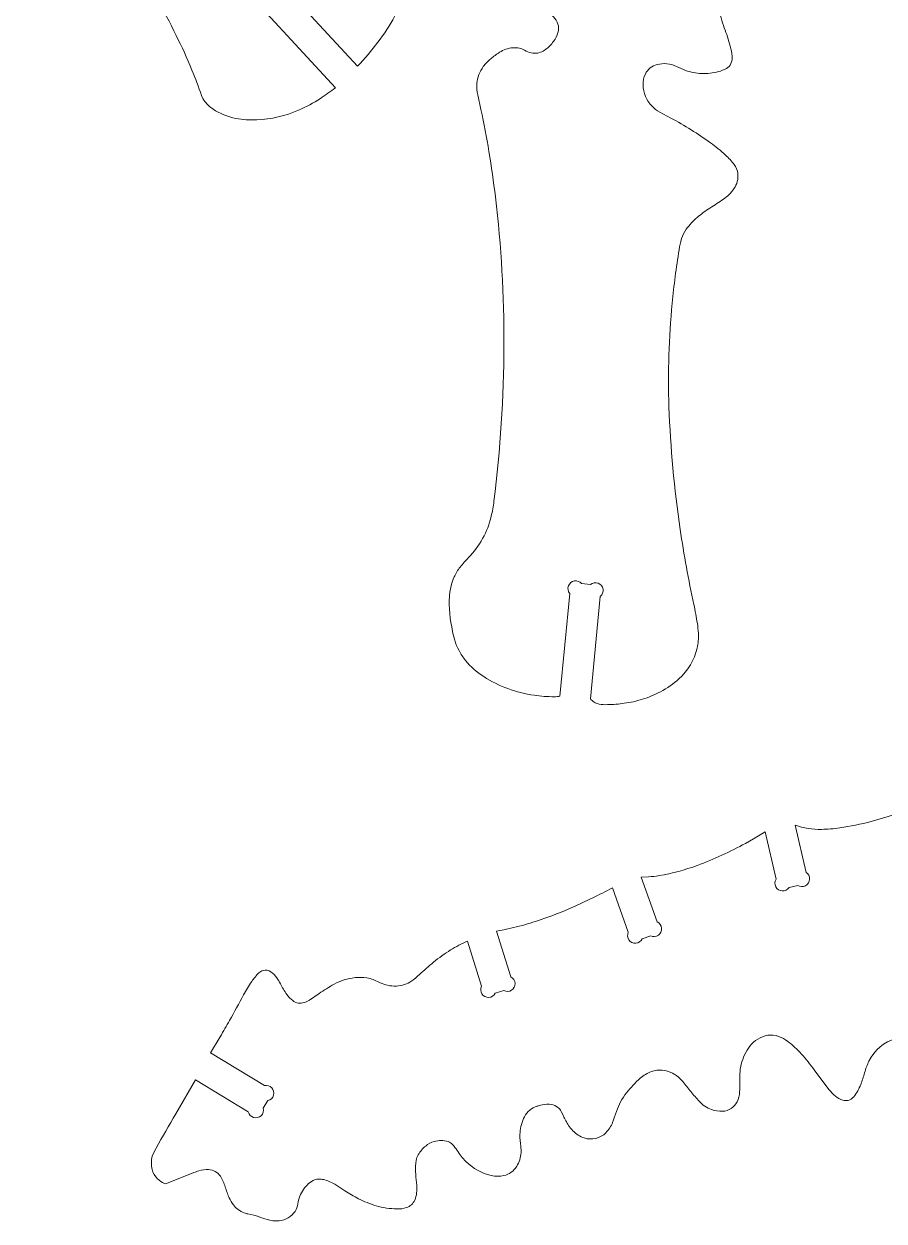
# Model space of a CAD drawing. Header units: centimetres. Extents: x -10.7 to 10.9, y -7.9 to 10.7.
# Drawn here: x -9.981 to -6.744, y -3.84 to 0.665 of the extents above; entities that cross this region are included whole.
import ezdxf

# ---------------------------------------------------------------- set-up
doc = ezdxf.new("R2010")
doc.units = ezdxf.units.CM
doc.header["$MEASUREMENT"] = 0
doc.layers.add('Capa 1', color=7, linetype='Continuous')

msp = doc.modelspace()

# ---------------------------------------------------------------- linework, layer by layer
at = {"layer": 'Capa 1', "color": 250, "lineweight": 18}
for points, knots in [([(-9.14827, 1.4339), (-9.12858, 1.41579), (-9.1093, 1.39726), (-9.09044, 1.37829), (-9.09044, 1.37829), (-9.07466, 1.36241), (-9.05924, 1.34616), (-9.0442, 1.32957), (-9.0442, 1.32957), (-9.01628, 1.29873), (-8.98696, 1.26918), (-8.95632, 1.24102), (-8.95632, 1.24102), (-8.93339, 1.21995), (-8.90972, 1.19965), (-8.88537, 1.18021), (-8.88537, 1.18021), (-8.86673, 1.16532), (-8.84743, 1.15127), (-8.82751, 1.13813), (-8.82751, 1.13813), (-8.82112, 1.1339), (-8.81455, 1.12994), (-8.80784, 1.12623), (-8.80784, 1.12623), (-8.80149, 1.12273), (-8.79484, 1.11981), (-8.78795, 1.11751), (-8.78795, 1.11751), (-8.77585, 1.11349), (-8.76364, 1.10982), (-8.75131, 1.10656), (-8.75131, 1.10656), (-8.72839, 1.10047), (-8.70611, 1.09222), (-8.68475, 1.0819), (-8.68475, 1.0819), (-8.66566, 1.07269), (-8.64759, 1.06149), (-8.63086, 1.0485), (-8.63086, 1.0485), (-8.6116, 1.03355), (-8.5952, 1.01524), (-8.58243, 0.99448), (-8.58243, 0.99448), (-8.57263, 0.97854), (-8.56448, 0.96166), (-8.55813, 0.94407), (-8.55813, 0.94407), (-8.54936, 0.91982), (-8.54391, 0.89451), (-8.54192, 0.86879), (-8.54192, 0.86879), (-8.53993, 0.84305), (-8.54213, 0.81713), (-8.54847, 0.79209), (-8.54847, 0.79209), (-8.55715, 0.75785), (-8.56984, 0.72473), (-8.58629, 0.69346), (-8.58629, 0.69346), (-8.60417, 0.65946), (-8.62506, 0.62712), (-8.64867, 0.59682), (-8.64867, 0.59682), (-8.6731, 0.56548), (-8.69879, 0.53514), (-8.72565, 0.50587)], [0, 0, 0, 0, 0.0555556, 0.0555556, 0.0555556, 0.0555556, 0.1111111, 0.1111111, 0.1111111, 0.1111111, 0.1666667, 0.1666667, 0.1666667, 0.1666667, 0.2222222, 0.2222222, 0.2222222, 0.2222222, 0.2777778, 0.2777778, 0.2777778, 0.2777778, 0.3333333, 0.3333333, 0.3333333, 0.3333333, 0.3888889, 0.3888889, 0.3888889, 0.3888889, 0.4444444, 0.4444444, 0.4444444, 0.4444444, 0.5, 0.5, 0.5, 0.5, 0.5555556, 0.5555556, 0.5555556, 0.5555556, 0.6111111, 0.6111111, 0.6111111, 0.6111111, 0.6666667, 0.6666667, 0.6666667, 0.6666667, 0.7222222, 0.7222222, 0.7222222, 0.7222222, 0.7777778, 0.7777778, 0.7777778, 0.7777778, 0.8333333, 0.8333333, 0.8333333, 0.8333333, 0.8888889, 0.8888889, 0.8888889, 0.8888889, 1, 1, 1, 1]), ([(-8.80877, 0.42513), (-8.82732, 0.41136), (-8.84622, 0.39802), (-8.86541, 0.38514), (-8.86541, 0.38514), (-8.89135, 0.36776), (-8.91881, 0.35276), (-8.94747, 0.34034), (-8.94747, 0.34034), (-8.99718, 0.31882), (-9.05041, 0.30652), (-9.10452, 0.30405), (-9.10452, 0.30405), (-9.13102, 0.30285), (-9.15758, 0.30472), (-9.18365, 0.30964), (-9.18365, 0.30964), (-9.21443, 0.31543), (-9.24371, 0.3275), (-9.26964, 0.34509), (-9.26964, 0.34509), (-9.28133, 0.35301), (-9.29177, 0.36265), (-9.30058, 0.37371), (-9.30058, 0.37371), (-9.30592, 0.38042), (-9.31009, 0.38802), (-9.31287, 0.39614), (-9.31287, 0.39614), (-9.32392, 0.42836), (-9.33597, 0.46023), (-9.34899, 0.49169), (-9.34899, 0.49169), (-9.36722, 0.53568), (-9.3869, 0.57906), (-9.408, 0.62173), (-9.408, 0.62173), (-9.43171, 0.66968), (-9.45685, 0.7169), (-9.48336, 0.76335), (-9.48336, 0.76335), (-9.51124, 0.81222), (-9.54246, 0.85911), (-9.57681, 0.9037), (-9.57681, 0.9037), (-9.60409, 0.9391), (-9.63189, 0.97412), (-9.66021, 1.0087), (-9.66021, 1.0087), (-9.7188, 1.08025), (-9.77801, 1.15129), (-9.83783, 1.22181), (-9.83783, 1.22181), (-9.88504, 1.27746), (-9.93286, 1.3326), (-9.98126, 1.38721)], [0, 0, 0, 0, 0.0666667, 0.0666667, 0.0666667, 0.0666667, 0.1333333, 0.1333333, 0.1333333, 0.1333333, 0.2, 0.2, 0.2, 0.2, 0.2666667, 0.2666667, 0.2666667, 0.2666667, 0.3333333, 0.3333333, 0.3333333, 0.3333333, 0.4, 0.4, 0.4, 0.4, 0.4666667, 0.4666667, 0.4666667, 0.4666667, 0.5333333, 0.5333333, 0.5333333, 0.5333333, 0.6, 0.6, 0.6, 0.6, 0.6666667, 0.6666667, 0.6666667, 0.6666667, 0.7333333, 0.7333333, 0.7333333, 0.7333333, 0.8, 0.8, 0.8, 0.8, 0.8666667, 0.8666667, 0.8666667, 0.8666667, 1, 1, 1, 1]), ([(-7.3812, 1.26561), (-7.36256, 1.24963), (-7.34642, 1.23094), (-7.3333, 1.21019), (-7.3333, 1.21019), (-7.31821, 1.18634), (-7.30629, 1.16064), (-7.29782, 1.13373), (-7.29782, 1.13373), (-7.29291, 1.11815), (-7.29055, 1.10185), (-7.29084, 1.08551), (-7.29084, 1.08551), (-7.2911, 1.06925), (-7.29084, 1.053), (-7.29001, 1.03677), (-7.29001, 1.03677), (-7.28948, 1.02643), (-7.28807, 1.01615), (-7.28577, 1.00605), (-7.28577, 1.00605), (-7.28191, 0.98905), (-7.27475, 0.97299), (-7.26467, 0.95877), (-7.26467, 0.95877), (-7.25983, 0.95196), (-7.25445, 0.94555), (-7.24853, 0.93964), (-7.24853, 0.93964), (-7.23746, 0.92853), (-7.22903, 0.91508), (-7.22385, 0.90027), (-7.22385, 0.90027), (-7.2203, 0.89012), (-7.21845, 0.87947), (-7.21834, 0.86871), (-7.21834, 0.86871), (-7.21816, 0.85002), (-7.22464, 0.83186), (-7.23663, 0.81749), (-7.23663, 0.81749), (-7.2409, 0.8124), (-7.24552, 0.80762), (-7.2505, 0.80321), (-7.2505, 0.80321), (-7.26261, 0.79246), (-7.27525, 0.78232), (-7.28833, 0.77279), (-7.28833, 0.77279), (-7.29769, 0.76598), (-7.30734, 0.75961), (-7.31724, 0.75366), (-7.31724, 0.75366), (-7.32841, 0.74697), (-7.33983, 0.74072), (-7.35147, 0.73493), (-7.35147, 0.73493), (-7.35793, 0.73172), (-7.36197, 0.72507), (-7.36181, 0.71784), (-7.36181, 0.71784), (-7.36161, 0.70772), (-7.36015, 0.69768), (-7.35746, 0.68792), (-7.35746, 0.68792), (-7.35399, 0.6753), (-7.34993, 0.66286), (-7.34527, 0.65064), (-7.34527, 0.65064), (-7.33661, 0.62795), (-7.32912, 0.60483), (-7.32283, 0.58137), (-7.32283, 0.58137), (-7.31954, 0.56912), (-7.31721, 0.55665), (-7.31583, 0.54405), (-7.31583, 0.54405), (-7.31479, 0.53444), (-7.3163, 0.52472), (-7.3202, 0.51588), (-7.3202, 0.51588), (-7.32373, 0.50792), (-7.32984, 0.50139), (-7.33754, 0.49734), (-7.33754, 0.49734), (-7.34699, 0.49238), (-7.35696, 0.48847), (-7.36728, 0.48565), (-7.36728, 0.48565), (-7.38812, 0.47996), (-7.40974, 0.4775), (-7.43133, 0.47838), (-7.43133, 0.47838), (-7.45164, 0.47918), (-7.47168, 0.4833), (-7.49066, 0.49057), (-7.49066, 0.49057), (-7.50238, 0.49507), (-7.51389, 0.50004), (-7.5252, 0.50547), (-7.5252, 0.50547), (-7.53659, 0.51094), (-7.54889, 0.51431), (-7.56148, 0.5154), (-7.56148, 0.5154), (-7.57376, 0.51644), (-7.5861, 0.51546), (-7.59805, 0.51245), (-7.59805, 0.51245), (-7.61731, 0.5076), (-7.6335, 0.49458), (-7.64234, 0.47677), (-7.64234, 0.47677), (-7.64863, 0.46413), (-7.65164, 0.45013), (-7.65111, 0.43602), (-7.65111, 0.43602), (-7.64997, 0.40589), (-7.63799, 0.37722), (-7.61735, 0.35525), (-7.61735, 0.35525), (-7.60898, 0.34636), (-7.5992, 0.33895), (-7.58835, 0.33336)], [0, 0, 0, 0, 0.03125, 0.03125, 0.03125, 0.03125, 0.0625, 0.0625, 0.0625, 0.0625, 0.09375, 0.09375, 0.09375, 0.09375, 0.125, 0.125, 0.125, 0.125, 0.15625, 0.15625, 0.15625, 0.15625, 0.1875, 0.1875, 0.1875, 0.1875, 0.21875, 0.21875, 0.21875, 0.21875, 0.25, 0.25, 0.25, 0.25, 0.28125, 0.28125, 0.28125, 0.28125, 0.3125, 0.3125, 0.3125, 0.3125, 0.34375, 0.34375, 0.34375, 0.34375, 0.375, 0.375, 0.375, 0.375, 0.40625, 0.40625, 0.40625, 0.40625, 0.4375, 0.4375, 0.4375, 0.4375, 0.46875, 0.46875, 0.46875, 0.46875, 0.5, 0.5, 0.5, 0.5, 0.53125, 0.53125, 0.53125, 0.53125, 0.5625, 0.5625, 0.5625, 0.5625, 0.59375, 0.59375, 0.59375, 0.59375, 0.625, 0.625, 0.625, 0.625, 0.65625, 0.65625, 0.65625, 0.65625, 0.6875, 0.6875, 0.6875, 0.6875, 0.71875, 0.71875, 0.71875, 0.71875, 0.75, 0.75, 0.75, 0.75, 0.78125, 0.78125, 0.78125, 0.78125, 0.8125, 0.8125, 0.8125, 0.8125, 0.84375, 0.84375, 0.84375, 0.84375, 0.875, 0.875, 0.875, 0.875, 0.90625, 0.90625, 0.90625, 0.90625, 0.9375, 0.9375, 0.9375, 0.9375, 1, 1, 1, 1]), ([(-8.27347, 0.39832), (-8.27673, 0.41223), (-8.27772, 0.42657), (-8.27644, 0.4408), (-8.27644, 0.4408), (-8.27438, 0.46386), (-8.26599, 0.48589), (-8.25226, 0.50452), (-8.25226, 0.50452), (-8.24416, 0.51548), (-8.23477, 0.52544), (-8.22426, 0.53415), (-8.22426, 0.53415), (-8.21372, 0.5429), (-8.20265, 0.55103), (-8.19116, 0.55851), (-8.19116, 0.55851), (-8.17611, 0.56827), (-8.15886, 0.57414), (-8.14097, 0.57558), (-8.14097, 0.57558), (-8.1328, 0.57624), (-8.12457, 0.57572), (-8.11653, 0.57407), (-8.11653, 0.57407), (-8.10987, 0.57271), (-8.10347, 0.57019), (-8.09765, 0.56667), (-8.09765, 0.56667), (-8.08968, 0.56185), (-8.08098, 0.55835), (-8.0719, 0.55635), (-8.0719, 0.55635), (-8.05643, 0.55291), (-8.04027, 0.5554), (-8.02656, 0.56334), (-8.02656, 0.56334), (-8.0205, 0.56683), (-8.01481, 0.57091), (-8.00954, 0.5755), (-8.00954, 0.5755), (-7.99883, 0.58482), (-7.9896, 0.59571), (-7.98216, 0.6078), (-7.98216, 0.6078), (-7.97594, 0.61791), (-7.97161, 0.62906), (-7.96936, 0.64072), (-7.96936, 0.64072), (-7.96787, 0.64852), (-7.96855, 0.65657), (-7.97135, 0.66399), (-7.97135, 0.66399), (-7.97526, 0.67438), (-7.98106, 0.68395), (-7.98843, 0.69224), (-7.98843, 0.69224), (-8.00917, 0.71558), (-8.03375, 0.73517), (-8.06113, 0.75018), (-8.06113, 0.75018), (-8.06839, 0.75417), (-8.07595, 0.75759), (-8.08374, 0.7604), (-8.08374, 0.7604), (-8.09077, 0.76294), (-8.09803, 0.76488), (-8.1054, 0.76619), (-8.1054, 0.76619), (-8.11413, 0.76772), (-8.12293, 0.76888), (-8.13177, 0.76965), (-8.13177, 0.76965), (-8.14821, 0.77106), (-8.16447, 0.77419), (-8.18026, 0.77897), (-8.18026, 0.77897), (-8.19888, 0.7846), (-8.21624, 0.79378), (-8.23138, 0.80599), (-8.23138, 0.80599), (-8.25101, 0.8218), (-8.26581, 0.84282), (-8.27413, 0.86661), (-8.27413, 0.86661), (-8.27996, 0.88335), (-8.28334, 0.90086), (-8.28417, 0.91856), (-8.28417, 0.91856), (-8.28588, 0.95589), (-8.27953, 0.99316), (-8.26557, 1.02782), (-8.26557, 1.02782), (-8.25845, 1.0455), (-8.25, 1.06265), (-8.24032, 1.07908), (-8.24032, 1.07908), (-8.22226, 1.10974), (-8.2091, 1.14301), (-8.20127, 1.17772)], [0, 0, 0, 0, 0.0384615, 0.0384615, 0.0384615, 0.0384615, 0.0769231, 0.0769231, 0.0769231, 0.0769231, 0.1153846, 0.1153846, 0.1153846, 0.1153846, 0.1538462, 0.1538462, 0.1538462, 0.1538462, 0.1923077, 0.1923077, 0.1923077, 0.1923077, 0.2307692, 0.2307692, 0.2307692, 0.2307692, 0.2692308, 0.2692308, 0.2692308, 0.2692308, 0.3076923, 0.3076923, 0.3076923, 0.3076923, 0.3461538, 0.3461538, 0.3461538, 0.3461538, 0.3846154, 0.3846154, 0.3846154, 0.3846154, 0.4230769, 0.4230769, 0.4230769, 0.4230769, 0.4615385, 0.4615385, 0.4615385, 0.4615385, 0.5, 0.5, 0.5, 0.5, 0.5384615, 0.5384615, 0.5384615, 0.5384615, 0.5769231, 0.5769231, 0.5769231, 0.5769231, 0.6153846, 0.6153846, 0.6153846, 0.6153846, 0.6538462, 0.6538462, 0.6538462, 0.6538462, 0.6923077, 0.6923077, 0.6923077, 0.6923077, 0.7307692, 0.7307692, 0.7307692, 0.7307692, 0.7692308, 0.7692308, 0.7692308, 0.7692308, 0.8076923, 0.8076923, 0.8076923, 0.8076923, 0.8461538, 0.8461538, 0.8461538, 0.8461538, 0.8846154, 0.8846154, 0.8846154, 0.8846154, 0.9230769, 0.9230769, 0.9230769, 0.9230769, 1, 1, 1, 1]), ([(-7.96458, -1.86471), (-7.97141, -1.86607), (-7.97836, -1.86673), (-7.98534, -1.86668), (-7.98534, -1.86668), (-8.01054, -1.86652), (-8.03573, -1.86467), (-8.06069, -1.86112), (-8.06069, -1.86112), (-8.12837, -1.85149), (-8.19322, -1.82749), (-8.25086, -1.79073), (-8.25086, -1.79073), (-8.27669, -1.77427), (-8.29976, -1.75378), (-8.31917, -1.73007), (-8.31917, -1.73007), (-8.32856, -1.71858), (-8.3368, -1.70618), (-8.34375, -1.69306), (-8.34375, -1.69306), (-8.35039, -1.68054), (-8.3557, -1.66735), (-8.35959, -1.65373), (-8.35959, -1.65373), (-8.37203, -1.6102), (-8.37907, -1.56529), (-8.38057, -1.52004), (-8.38057, -1.52004), (-8.38137, -1.49582), (-8.37882, -1.47158), (-8.373, -1.44803), (-8.373, -1.44803), (-8.37029, -1.43706), (-8.3666, -1.42636), (-8.36201, -1.41602), (-8.36201, -1.41602), (-8.35613, -1.40278), (-8.34856, -1.39035), (-8.3395, -1.37904), (-8.3395, -1.37904), (-8.32952, -1.36656), (-8.31896, -1.35457), (-8.30787, -1.34309), (-8.30787, -1.34309), (-8.28719, -1.32169), (-8.26938, -1.29771), (-8.25491, -1.2717), (-8.25491, -1.2717), (-8.24025, -1.24534), (-8.22932, -1.21706), (-8.22243, -1.18768), (-8.22243, -1.18768), (-8.21807, -1.16903), (-8.21469, -1.15016), (-8.21233, -1.13113), (-8.21233, -1.13113), (-8.18819, -0.93637), (-8.1756, -0.74037), (-8.17464, -0.54411), (-8.17464, -0.54411), (-8.17373, -0.35744), (-8.18445, -0.17092), (-8.20676, 0.01441), (-8.20676, 0.01441), (-8.21364, 0.07161), (-8.22177, 0.12864), (-8.23116, 0.18547), (-8.23116, 0.18547), (-8.23986, 0.23812), (-8.24981, 0.29055), (-8.261, 0.34272)], [0, 0, 0, 0, 0.0526316, 0.0526316, 0.0526316, 0.0526316, 0.1052632, 0.1052632, 0.1052632, 0.1052632, 0.1578947, 0.1578947, 0.1578947, 0.1578947, 0.2105263, 0.2105263, 0.2105263, 0.2105263, 0.2631579, 0.2631579, 0.2631579, 0.2631579, 0.3157895, 0.3157895, 0.3157895, 0.3157895, 0.3684211, 0.3684211, 0.3684211, 0.3684211, 0.4210526, 0.4210526, 0.4210526, 0.4210526, 0.4736842, 0.4736842, 0.4736842, 0.4736842, 0.5263158, 0.5263158, 0.5263158, 0.5263158, 0.5789474, 0.5789474, 0.5789474, 0.5789474, 0.6315789, 0.6315789, 0.6315789, 0.6315789, 0.6842105, 0.6842105, 0.6842105, 0.6842105, 0.7368421, 0.7368421, 0.7368421, 0.7368421, 0.7894737, 0.7894737, 0.7894737, 0.7894737, 0.8421053, 0.8421053, 0.8421053, 0.8421053, 0.8947368, 0.8947368, 0.8947368, 0.8947368, 1, 1, 1, 1]), ([(-7.5463, 0.31113), (-7.49461, 0.28325), (-7.44482, 0.25199), (-7.39725, 0.21755), (-7.39725, 0.21755), (-7.37759, 0.20329), (-7.35875, 0.18797), (-7.34079, 0.17162), (-7.34079, 0.17162), (-7.32888, 0.16079), (-7.31791, 0.14897), (-7.30803, 0.13627), (-7.30803, 0.13627), (-7.30029, 0.12635), (-7.29551, 0.11445), (-7.29422, 0.10193), (-7.29422, 0.10193), (-7.29216, 0.08191), (-7.29733, 0.06179), (-7.30881, 0.04526), (-7.30881, 0.04526), (-7.31952, 0.02979), (-7.33298, 0.01641), (-7.34849, 0.00578), (-7.34849, 0.00578), (-7.36516, -0.00564), (-7.38204, -0.01674), (-7.39912, -0.02754), (-7.39912, -0.02754), (-7.41623, -0.03833), (-7.43255, -0.05036), (-7.44791, -0.06353), (-7.44791, -0.06353), (-7.46297, -0.07642), (-7.47649, -0.09102), (-7.4882, -0.107), (-7.4882, -0.107), (-7.49613, -0.11782), (-7.50215, -0.12989), (-7.50599, -0.14274), (-7.50599, -0.14274), (-7.51008, -0.1564), (-7.51327, -0.17029), (-7.51552, -0.18436), (-7.51552, -0.18436), (-7.52629, -0.25136), (-7.53494, -0.31866), (-7.54149, -0.38618), (-7.54149, -0.38618), (-7.55406, -0.51569), (-7.55805, -0.64586), (-7.55345, -0.77589), (-7.55345, -0.77589), (-7.548, -0.93029), (-7.53396, -1.08425), (-7.5114, -1.23709), (-7.5114, -1.23709), (-7.49738, -1.33199), (-7.48015, -1.42636), (-7.45974, -1.52008), (-7.45974, -1.52008), (-7.45463, -1.5435), (-7.45026, -1.56708), (-7.44659, -1.59079), (-7.44659, -1.59079), (-7.44472, -1.60295), (-7.44345, -1.61518), (-7.44281, -1.62748), (-7.44281, -1.62748), (-7.4418, -1.6462), (-7.44343, -1.66499), (-7.44763, -1.68326), (-7.44763, -1.68326), (-7.45795, -1.72813), (-7.48189, -1.76875), (-7.51612, -1.79953), (-7.51612, -1.79953), (-7.53715, -1.81842), (-7.56044, -1.83464), (-7.58545, -1.84781), (-7.58545, -1.84781), (-7.60718, -1.85924), (-7.62987, -1.86876), (-7.65324, -1.87625), (-7.65324, -1.87625), (-7.6755, -1.88338), (-7.69839, -1.88846), (-7.72157, -1.89142), (-7.72157, -1.89142), (-7.74249, -1.89408), (-7.76351, -1.89577), (-7.78458, -1.89645), (-7.78458, -1.89645), (-7.79529, -1.8968), (-7.806, -1.89615), (-7.81659, -1.89451), (-7.81659, -1.89451), (-7.82159, -1.89374), (-7.82639, -1.89208), (-7.83079, -1.88961), (-7.83079, -1.88961), (-7.83639, -1.88647), (-7.84151, -1.88257), (-7.84602, -1.87799)], [0, 0, 0, 0, 0.037037, 0.037037, 0.037037, 0.037037, 0.0740741, 0.0740741, 0.0740741, 0.0740741, 0.1111111, 0.1111111, 0.1111111, 0.1111111, 0.1481481, 0.1481481, 0.1481481, 0.1481481, 0.1851852, 0.1851852, 0.1851852, 0.1851852, 0.2222222, 0.2222222, 0.2222222, 0.2222222, 0.2592593, 0.2592593, 0.2592593, 0.2592593, 0.2962963, 0.2962963, 0.2962963, 0.2962963, 0.3333333, 0.3333333, 0.3333333, 0.3333333, 0.3703704, 0.3703704, 0.3703704, 0.3703704, 0.4074074, 0.4074074, 0.4074074, 0.4074074, 0.4444444, 0.4444444, 0.4444444, 0.4444444, 0.4814815, 0.4814815, 0.4814815, 0.4814815, 0.5185185, 0.5185185, 0.5185185, 0.5185185, 0.5555556, 0.5555556, 0.5555556, 0.5555556, 0.5925926, 0.5925926, 0.5925926, 0.5925926, 0.6296296, 0.6296296, 0.6296296, 0.6296296, 0.6666667, 0.6666667, 0.6666667, 0.6666667, 0.7037037, 0.7037037, 0.7037037, 0.7037037, 0.7407407, 0.7407407, 0.7407407, 0.7407407, 0.7777778, 0.7777778, 0.7777778, 0.7777778, 0.8148148, 0.8148148, 0.8148148, 0.8148148, 0.8518519, 0.8518519, 0.8518519, 0.8518519, 0.8888889, 0.8888889, 0.8888889, 0.8888889, 0.9259259, 0.9259259, 0.9259259, 0.9259259, 1, 1, 1, 1]), ([(-7.88244, -1.44112), (-7.88902, -1.43313), (-7.89936, -1.42926), (-7.90957, -1.43096), (-7.90957, -1.43096), (-7.91977, -1.43266), (-7.92829, -1.43968), (-7.93192, -1.44938), (-7.93192, -1.44938), (-7.93555, -1.45907), (-7.93373, -1.46996), (-7.92716, -1.47794)], [0, 0, 0, 0, 0.25, 0.25, 0.25, 0.25, 0.5, 0.5, 0.5, 0.5, 1, 1, 1, 1]), ([(-7.81186, -1.48911), (-7.80388, -1.48253), (-7.8, -1.4722), (-7.80171, -1.46198), (-7.80171, -1.46198), (-7.80341, -1.45178), (-7.81042, -1.44325), (-7.82012, -1.43962), (-7.82012, -1.43962), (-7.82981, -1.43601), (-7.8407, -1.43781), (-7.84869, -1.44439)], [0, 0, 0, 0, 0.25, 0.25, 0.25, 0.25, 0.5, 0.5, 0.5, 0.5, 1, 1, 1, 1]), ([(-7.84602, -1.87799), (-7.84602, -1.87799), (-7.84782, -1.87646), (-7.84782, -1.87646), (-7.84782, -1.87646), (-7.84782, -1.87646), (-7.84923, -1.87455), (-7.84923, -1.87455), (-7.84923, -1.87455), (-7.84923, -1.87455), (-7.81186, -1.48911), (-7.81186, -1.48911)], [0, 0, 0, 0, 0.25, 0.25, 0.25, 0.25, 0.5, 0.5, 0.5, 0.5, 1, 1, 1, 1]), ([(-7.0781, -2.34995), (-7.04655, -2.36122), (-7.01322, -2.36662), (-6.97974, -2.36585), (-6.97974, -2.36585), (-6.9567, -2.36531), (-6.93369, -2.36343), (-6.91087, -2.36024), (-6.91087, -2.36024), (-6.87077, -2.35462), (-6.83109, -2.34643), (-6.79205, -2.33569), (-6.79205, -2.33569), (-6.73552, -2.32017), (-6.67973, -2.30211), (-6.62481, -2.28161)], [0, 0, 0, 0, 0.2, 0.2, 0.2, 0.2, 0.4, 0.4, 0.4, 0.4, 0.6, 0.6, 0.6, 0.6, 1, 1, 1, 1]), ([(-7.26517, -2.41835), (-7.26517, -2.41835), (-7.23588, -2.40184), (-7.23588, -2.40184), (-7.23588, -2.40184), (-7.23588, -2.40184), (-7.19107, -2.37531), (-7.19107, -2.37531), (-7.19107, -2.37531), (-7.19107, -2.37531), (-7.15063, -2.55322), (-7.15063, -2.55322)], [0, 0, 0, 0, 0.25, 0.25, 0.25, 0.25, 0.5, 0.5, 0.5, 0.5, 1, 1, 1, 1]), ([(-7.63016, -2.54426), (-7.61683, -2.54346), (-7.60357, -2.54195), (-7.5904, -2.53976), (-7.5904, -2.53976), (-7.5414, -2.5316), (-7.49329, -2.51874), (-7.44675, -2.50137), (-7.44675, -2.50137), (-7.38431, -2.47806), (-7.32364, -2.45033), (-7.26517, -2.41835)], [0, 0, 0, 0, 0.25, 0.25, 0.25, 0.25, 0.5, 0.5, 0.5, 0.5, 1, 1, 1, 1]), ([(-7.59755, -2.7136), (-7.59755, -2.7136), (-7.65806, -2.54549), (-7.65806, -2.54549), (-7.65806, -2.54549), (-7.65806, -2.54549), (-7.63016, -2.54426), (-7.63016, -2.54426)], [0, 0, 0, 0, 0.3333333, 0.3333333, 0.3333333, 0.3333333, 1, 1, 1, 1]), ([(-7.15063, -2.55322), (-7.15615, -2.56198), (-7.15658, -2.573), (-7.15175, -2.58217), (-7.15175, -2.58217), (-7.14692, -2.59131), (-7.13757, -2.59719), (-7.12724, -2.5976), (-7.12724, -2.5976), (-7.1169, -2.59798), (-7.10713, -2.59283), (-7.10162, -2.58409)], [0, 0, 0, 0, 0.25, 0.25, 0.25, 0.25, 0.5, 0.5, 0.5, 0.5, 1, 1, 1, 1]), ([(-7.06854, -2.57656), (-7.05979, -2.58207), (-7.04876, -2.58249), (-7.03961, -2.57766), (-7.03961, -2.57766), (-7.03045, -2.57284), (-7.02458, -2.56349), (-7.02419, -2.55315), (-7.02419, -2.55315), (-7.02379, -2.54281), (-7.02893, -2.53306), (-7.0377, -2.52755)], [0, 0, 0, 0, 0.25, 0.25, 0.25, 0.25, 0.5, 0.5, 0.5, 0.5, 1, 1, 1, 1]), ([(-8.20257, -2.74889), (-8.17381, -2.74375), (-8.14526, -2.73753), (-8.11698, -2.73022), (-8.11698, -2.73022), (-8.08931, -2.72305), (-8.06191, -2.71484), (-8.03487, -2.70555), (-8.03487, -2.70555), (-7.99544, -2.692), (-7.95663, -2.67674), (-7.91854, -2.65977), (-7.91854, -2.65977), (-7.86709, -2.63686), (-7.81643, -2.61228), (-7.7666, -2.58605)], [0, 0, 0, 0, 0.2, 0.2, 0.2, 0.2, 0.4, 0.4, 0.4, 0.4, 0.6, 0.6, 0.6, 0.6, 1, 1, 1, 1]), ([(-7.62221, -2.76601), (-7.61285, -2.77042), (-7.60186, -2.76949), (-7.59336, -2.76359), (-7.59336, -2.76359), (-7.58487, -2.75768), (-7.58017, -2.7477), (-7.58103, -2.73738), (-7.58103, -2.73738), (-7.5819, -2.72708), (-7.5882, -2.71801), (-7.59755, -2.7136)], [0, 0, 0, 0, 0.25, 0.25, 0.25, 0.25, 0.5, 0.5, 0.5, 0.5, 1, 1, 1, 1]), ([(-8.6399, -2.94268), (-8.63115, -2.94666), (-8.62207, -2.94985), (-8.61276, -2.95218), (-8.61276, -2.95218), (-8.60171, -2.95496), (-8.59031, -2.95612), (-8.5789, -2.95563), (-8.5789, -2.95563), (-8.55837, -2.95476), (-8.53854, -2.94794), (-8.52179, -2.93602), (-8.52179, -2.93602), (-8.5115, -2.92869), (-8.5017, -2.92068), (-8.49245, -2.91206), (-8.49245, -2.91206), (-8.47529, -2.89605), (-8.45766, -2.88057), (-8.43956, -2.86564), (-8.43956, -2.86564), (-8.41924, -2.84888), (-8.39782, -2.83348), (-8.37545, -2.81956), (-8.37545, -2.81956), (-8.35521, -2.80697), (-8.33406, -2.7959), (-8.31218, -2.78641)], [0, 0, 0, 0, 0.125, 0.125, 0.125, 0.125, 0.25, 0.25, 0.25, 0.25, 0.375, 0.375, 0.375, 0.375, 0.5, 0.5, 0.5, 0.5, 0.625, 0.625, 0.625, 0.625, 0.75, 0.75, 0.75, 0.75, 1, 1, 1, 1]), ([(-7.70655, -2.75284), (-7.71096, -2.76221), (-7.71003, -2.77321), (-7.70413, -2.78169), (-7.70413, -2.78169), (-7.69822, -2.7902), (-7.68824, -2.79489), (-7.67792, -2.79403), (-7.67792, -2.79403), (-7.66762, -2.79317), (-7.65855, -2.78687), (-7.65414, -2.77751)], [0, 0, 0, 0, 0.25, 0.25, 0.25, 0.25, 0.5, 0.5, 0.5, 0.5, 1, 1, 1, 1]), ([(-9.24266, -3.14594), (-9.23059, -3.12574), (-9.21881, -3.10538), (-9.20729, -3.08486), (-9.20729, -3.08486), (-9.1894, -3.05298), (-9.17184, -3.02089), (-9.15457, -2.98864), (-9.15457, -2.98864), (-9.14529, -2.97127), (-9.13506, -2.95441), (-9.12394, -2.93813), (-9.12394, -2.93813), (-9.11603, -2.92655), (-9.10695, -2.91584), (-9.09684, -2.90615), (-9.09684, -2.90615), (-9.09233, -2.90184), (-9.08687, -2.89865), (-9.08089, -2.89688), (-9.08089, -2.89688), (-9.07109, -2.89395), (-9.06046, -2.89568), (-9.05208, -2.90155), (-9.05208, -2.90155), (-9.04303, -2.9079), (-9.03516, -2.91581), (-9.02884, -2.92489), (-9.02884, -2.92489), (-9.02404, -2.93181), (-9.01973, -2.93906), (-9.01594, -2.94661), (-9.01594, -2.94661), (-9.00892, -2.9606), (-9.00083, -2.97404), (-8.99175, -2.98678), (-8.99175, -2.98678), (-8.98551, -2.99553), (-8.97808, -3.00338), (-8.96967, -3.01007), (-8.96967, -3.01007), (-8.95753, -3.01973), (-8.94133, -3.02255), (-8.92667, -3.01753), (-8.92667, -3.01753), (-8.91974, -3.01517), (-8.91315, -3.01197), (-8.90702, -3.008)], [0, 0, 0, 0, 0.0769231, 0.0769231, 0.0769231, 0.0769231, 0.1538462, 0.1538462, 0.1538462, 0.1538462, 0.2307692, 0.2307692, 0.2307692, 0.2307692, 0.3076923, 0.3076923, 0.3076923, 0.3076923, 0.3846154, 0.3846154, 0.3846154, 0.3846154, 0.4615385, 0.4615385, 0.4615385, 0.4615385, 0.5384615, 0.5384615, 0.5384615, 0.5384615, 0.6153846, 0.6153846, 0.6153846, 0.6153846, 0.6923077, 0.6923077, 0.6923077, 0.6923077, 0.7692308, 0.7692308, 0.7692308, 0.7692308, 0.8461538, 0.8461538, 0.8461538, 0.8461538, 1, 1, 1, 1]), ([(-8.87032, -2.98362), (-8.85205, -2.97111), (-8.83324, -2.95943), (-8.81394, -2.94856), (-8.81394, -2.94856), (-8.7897, -2.93493), (-8.76285, -2.92651), (-8.73516, -2.92385), (-8.73516, -2.92385), (-8.7202, -2.92241), (-8.7051, -2.92272), (-8.69021, -2.92478), (-8.69021, -2.92478), (-8.68199, -2.92592), (-8.67394, -2.92809), (-8.66626, -2.93125)], [0, 0, 0, 0, 0.2, 0.2, 0.2, 0.2, 0.4, 0.4, 0.4, 0.4, 0.6, 0.6, 0.6, 0.6, 1, 1, 1, 1]), ([(-8.17488, -2.9723), (-8.1657, -2.97707), (-8.15467, -2.97658), (-8.14594, -2.971), (-8.14594, -2.971), (-8.13722, -2.96543), (-8.13214, -2.95564), (-8.1326, -2.9453), (-8.1326, -2.9453), (-8.13305, -2.93498), (-8.13899, -2.92567), (-8.14817, -2.9209)], [0, 0, 0, 0, 0.25, 0.25, 0.25, 0.25, 0.5, 0.5, 0.5, 0.5, 1, 1, 1, 1]), ([(-8.25861, -2.95581), (-8.26338, -2.96499), (-8.26289, -2.97602), (-8.25733, -2.98475), (-8.25733, -2.98475), (-8.25176, -2.99347), (-8.24197, -2.99856), (-8.23163, -2.99809), (-8.23163, -2.99809), (-8.2213, -2.99764), (-8.21199, -2.9917), (-8.20723, -2.98252)], [0, 0, 0, 0, 0.25, 0.25, 0.25, 0.25, 0.5, 0.5, 0.5, 0.5, 1, 1, 1, 1]), ([(-9.07636, -3.33015), (-9.07636, -3.33015), (-9.2787, -3.20661), (-9.2787, -3.20661), (-9.2787, -3.20661), (-9.2787, -3.20661), (-9.24266, -3.14594), (-9.24266, -3.14594)], [0, 0, 0, 0, 0.3333333, 0.3333333, 0.3333333, 0.3333333, 1, 1, 1, 1]), ([(-7.00669, -3.27042), (-7.02184, -3.25002), (-7.03787, -3.23026), (-7.05473, -3.21125), (-7.05473, -3.21125), (-7.07028, -3.19371), (-7.08761, -3.17783), (-7.10646, -3.1639), (-7.10646, -3.1639), (-7.11696, -3.15612), (-7.12846, -3.14981), (-7.14065, -3.14513), (-7.14065, -3.14513), (-7.15358, -3.14015), (-7.1676, -3.13868), (-7.18129, -3.14086), (-7.18129, -3.14086), (-7.20834, -3.14519), (-7.23263, -3.15979), (-7.24912, -3.18166), (-7.24912, -3.18166), (-7.26431, -3.2018), (-7.27532, -3.22478), (-7.28149, -3.24923), (-7.28149, -3.24923), (-7.2845, -3.2612), (-7.28616, -3.27344), (-7.28644, -3.28576), (-7.28644, -3.28576), (-7.2867, -3.29696), (-7.2868, -3.30818), (-7.28673, -3.31938), (-7.28673, -3.31938), (-7.28666, -3.33092), (-7.28691, -3.34244), (-7.28747, -3.35396), (-7.28747, -3.35396), (-7.28811, -3.36685), (-7.2914, -3.37946), (-7.29713, -3.39103), (-7.29713, -3.39103), (-7.30748, -3.41191), (-7.32837, -3.42553), (-7.35165, -3.4266), (-7.35165, -3.4266), (-7.366, -3.42726), (-7.38032, -3.42502), (-7.39378, -3.42001), (-7.39378, -3.42001), (-7.41126, -3.41352), (-7.42698, -3.40296), (-7.43961, -3.38923), (-7.43961, -3.38923), (-7.45039, -3.3775), (-7.46074, -3.36536), (-7.47061, -3.35284), (-7.47061, -3.35284), (-7.48065, -3.34013), (-7.4909, -3.32757), (-7.50136, -3.31521), (-7.50136, -3.31521), (-7.5122, -3.30238), (-7.52527, -3.29163), (-7.53997, -3.28352), (-7.53997, -3.28352), (-7.56432, -3.27005), (-7.59327, -3.26781), (-7.61937, -3.27737), (-7.61937, -3.27737), (-7.63478, -3.28302), (-7.649, -3.29144), (-7.66133, -3.30227), (-7.66133, -3.30227), (-7.6803, -3.31889), (-7.69768, -3.33722), (-7.71328, -3.35701), (-7.71328, -3.35701), (-7.72993, -3.37814), (-7.74273, -3.40201), (-7.7511, -3.42757), (-7.7511, -3.42757), (-7.75561, -3.4413), (-7.76045, -3.45492), (-7.76559, -3.46844), (-7.76559, -3.46844), (-7.77116, -3.48302), (-7.77974, -3.49627), (-7.79076, -3.50734), (-7.79076, -3.50734), (-7.81204, -3.52869), (-7.8435, -3.5363), (-7.8722, -3.52706), (-7.8722, -3.52706), (-7.88854, -3.5218), (-7.90334, -3.51253), (-7.91521, -3.50009), (-7.91521, -3.50009), (-7.92114, -3.4939), (-7.92644, -3.48713), (-7.93101, -3.47988), (-7.93101, -3.47988), (-7.93835, -3.46831), (-7.94496, -3.45629), (-7.95081, -3.4439)], [0, 0, 0, 0, 0.037037, 0.037037, 0.037037, 0.037037, 0.0740741, 0.0740741, 0.0740741, 0.0740741, 0.1111111, 0.1111111, 0.1111111, 0.1111111, 0.1481481, 0.1481481, 0.1481481, 0.1481481, 0.1851852, 0.1851852, 0.1851852, 0.1851852, 0.2222222, 0.2222222, 0.2222222, 0.2222222, 0.2592593, 0.2592593, 0.2592593, 0.2592593, 0.2962963, 0.2962963, 0.2962963, 0.2962963, 0.3333333, 0.3333333, 0.3333333, 0.3333333, 0.3703704, 0.3703704, 0.3703704, 0.3703704, 0.4074074, 0.4074074, 0.4074074, 0.4074074, 0.4444444, 0.4444444, 0.4444444, 0.4444444, 0.4814815, 0.4814815, 0.4814815, 0.4814815, 0.5185185, 0.5185185, 0.5185185, 0.5185185, 0.5555556, 0.5555556, 0.5555556, 0.5555556, 0.5925926, 0.5925926, 0.5925926, 0.5925926, 0.6296296, 0.6296296, 0.6296296, 0.6296296, 0.6666667, 0.6666667, 0.6666667, 0.6666667, 0.7037037, 0.7037037, 0.7037037, 0.7037037, 0.7407407, 0.7407407, 0.7407407, 0.7407407, 0.7777778, 0.7777778, 0.7777778, 0.7777778, 0.8148148, 0.8148148, 0.8148148, 0.8148148, 0.8518519, 0.8518519, 0.8518519, 0.8518519, 0.8888889, 0.8888889, 0.8888889, 0.8888889, 0.9259259, 0.9259259, 0.9259259, 0.9259259, 1, 1, 1, 1]), ([(-6.22066, -3.35776), (-6.22385, -3.36559), (-6.2274, -3.37327), (-6.23132, -3.38077), (-6.23132, -3.38077), (-6.2428, -3.40272), (-6.25731, -3.42298), (-6.27442, -3.44089), (-6.27442, -3.44089), (-6.28568, -3.45269), (-6.29936, -3.46193), (-6.31453, -3.46796), (-6.31453, -3.46796), (-6.33769, -3.47715), (-6.36357, -3.47674), (-6.38643, -3.46684), (-6.38643, -3.46684), (-6.40873, -3.45719), (-6.42901, -3.44343), (-6.44624, -3.42631), (-6.44624, -3.42631), (-6.46136, -3.41127), (-6.47447, -3.39431), (-6.48518, -3.37586), (-6.48518, -3.37586), (-6.50092, -3.34873), (-6.51423, -3.32025), (-6.52494, -3.29078), (-6.52494, -3.29078), (-6.53486, -3.26348), (-6.5433, -3.23563), (-6.55019, -3.2074), (-6.55019, -3.2074), (-6.5519, -3.20035), (-6.55409, -3.19341), (-6.55674, -3.18664), (-6.55674, -3.18664), (-6.56133, -3.1749), (-6.56927, -3.1648), (-6.57959, -3.15755), (-6.57959, -3.15755), (-6.59062, -3.14981), (-6.60355, -3.14522), (-6.61701, -3.14431), (-6.61701, -3.14431), (-6.64479, -3.14243), (-6.67269, -3.14535), (-6.6995, -3.15295), (-6.6995, -3.15295), (-6.74378, -3.16548), (-6.78056, -3.19631), (-6.80063, -3.23773), (-6.80063, -3.23773), (-6.80749, -3.25189), (-6.81302, -3.26666), (-6.81713, -3.28185), (-6.81713, -3.28185), (-6.82122, -3.29702), (-6.82615, -3.31196), (-6.83188, -3.3266), (-6.83188, -3.3266), (-6.83826, -3.34297), (-6.8471, -3.35828), (-6.85809, -3.37201), (-6.85809, -3.37201), (-6.86339, -3.37866), (-6.87072, -3.38339), (-6.87895, -3.38552), (-6.87895, -3.38552), (-6.88571, -3.38725), (-6.89281, -3.38704), (-6.89945, -3.38489), (-6.89945, -3.38489), (-6.90932, -3.38171), (-6.91854, -3.37671), (-6.92659, -3.37016), (-6.92659, -3.37016), (-6.93597, -3.3625), (-6.94439, -3.35375), (-6.95168, -3.34408)], [0, 0, 0, 0, 0.047619, 0.047619, 0.047619, 0.047619, 0.0952381, 0.0952381, 0.0952381, 0.0952381, 0.1428571, 0.1428571, 0.1428571, 0.1428571, 0.1904762, 0.1904762, 0.1904762, 0.1904762, 0.2380952, 0.2380952, 0.2380952, 0.2380952, 0.2857143, 0.2857143, 0.2857143, 0.2857143, 0.3333333, 0.3333333, 0.3333333, 0.3333333, 0.3809524, 0.3809524, 0.3809524, 0.3809524, 0.4285714, 0.4285714, 0.4285714, 0.4285714, 0.4761905, 0.4761905, 0.4761905, 0.4761905, 0.5238095, 0.5238095, 0.5238095, 0.5238095, 0.5714286, 0.5714286, 0.5714286, 0.5714286, 0.6190476, 0.6190476, 0.6190476, 0.6190476, 0.6666667, 0.6666667, 0.6666667, 0.6666667, 0.7142857, 0.7142857, 0.7142857, 0.7142857, 0.7619048, 0.7619048, 0.7619048, 0.7619048, 0.8095238, 0.8095238, 0.8095238, 0.8095238, 0.8571429, 0.8571429, 0.8571429, 0.8571429, 0.9047619, 0.9047619, 0.9047619, 0.9047619, 1, 1, 1, 1]), ([(-9.40994, -3.43652), (-9.40994, -3.43652), (-9.335, -3.30795), (-9.335, -3.30795), (-9.335, -3.30795), (-9.335, -3.30795), (-9.13673, -3.42902), (-9.13673, -3.42902)], [0, 0, 0, 0, 0.3333333, 0.3333333, 0.3333333, 0.3333333, 1, 1, 1, 1]), ([(-9.06275, -3.38645), (-9.05271, -3.38402), (-9.04471, -3.37641), (-9.04178, -3.36649), (-9.04178, -3.36649), (-9.03886, -3.35656), (-9.04146, -3.34582), (-9.04859, -3.33833), (-9.04859, -3.33833), (-9.05573, -3.33085), (-9.06631, -3.32773), (-9.07636, -3.33015)], [0, 0, 0, 0, 0.25, 0.25, 0.25, 0.25, 0.5, 0.5, 0.5, 0.5, 1, 1, 1, 1]), ([(-9.13673, -3.42902), (-9.1343, -3.43907), (-9.12669, -3.44706), (-9.11676, -3.45), (-9.11676, -3.45), (-9.10684, -3.45291), (-9.09612, -3.45031), (-9.08862, -3.44318), (-9.08862, -3.44318), (-9.08113, -3.43605), (-9.078, -3.42546), (-9.08044, -3.41541)], [0, 0, 0, 0, 0.25, 0.25, 0.25, 0.25, 0.5, 0.5, 0.5, 0.5, 1, 1, 1, 1]), ([(-8.04412, -3.40614), (-8.04856, -3.40707), (-8.05289, -3.40842), (-8.05704, -3.41021), (-8.05704, -3.41021), (-8.07681, -3.41868), (-8.09255, -3.43443), (-8.10099, -3.45422), (-8.10099, -3.45422), (-8.10911, -3.47323), (-8.11361, -3.49359), (-8.11425, -3.51424), (-8.11425, -3.51424), (-8.11472, -3.52898), (-8.11374, -3.54373), (-8.11129, -3.55826), (-8.11129, -3.55826), (-8.10999, -3.56611), (-8.10963, -3.57407), (-8.11024, -3.58201), (-8.11024, -3.58201), (-8.11164, -3.60029), (-8.11722, -3.61801), (-8.12653, -3.63381), (-8.12653, -3.63381), (-8.13704, -3.65164), (-8.15453, -3.66428), (-8.17477, -3.66863), (-8.17477, -3.66863), (-8.19055, -3.67202), (-8.20688, -3.6719), (-8.2226, -3.66828), (-8.2226, -3.66828), (-8.2587, -3.65998), (-8.29175, -3.64172), (-8.31799, -3.61558), (-8.31799, -3.61558), (-8.3305, -3.60313), (-8.34155, -3.58929), (-8.35094, -3.57435), (-8.35094, -3.57435), (-8.35597, -3.56631), (-8.36164, -3.55869), (-8.36788, -3.55155), (-8.36788, -3.55155), (-8.37243, -3.54634), (-8.37834, -3.54249), (-8.38495, -3.54047), (-8.38495, -3.54047), (-8.40188, -3.53528), (-8.41995, -3.53521), (-8.43693, -3.54025), (-8.43693, -3.54025), (-8.44869, -3.54375), (-8.45963, -3.5496), (-8.46909, -3.55742), (-8.46909, -3.55742), (-8.48024, -3.56667), (-8.48975, -3.57774), (-8.49721, -3.59018), (-8.49721, -3.59018), (-8.50114, -3.59673), (-8.50376, -3.60398), (-8.50492, -3.61154), (-8.50492, -3.61154), (-8.50709, -3.62555), (-8.50781, -3.63973), (-8.50705, -3.65389), (-8.50705, -3.65389), (-8.50635, -3.66732), (-8.50517, -3.68073), (-8.50353, -3.69408), (-8.50353, -3.69408), (-8.50189, -3.70746), (-8.50179, -3.721), (-8.50324, -3.73442), (-8.50324, -3.73442), (-8.50423, -3.7435), (-8.50663, -3.75239), (-8.51037, -3.76074), (-8.51037, -3.76074), (-8.51639, -3.77411), (-8.52772, -3.78438), (-8.54163, -3.78903), (-8.54163, -3.78903), (-8.55312, -3.79287), (-8.56521, -3.79466), (-8.57731, -3.79432), (-8.57731, -3.79432), (-8.60387, -3.79358), (-8.63024, -3.78944), (-8.65576, -3.78202), (-8.65576, -3.78202), (-8.67854, -3.77538), (-8.70066, -3.76665), (-8.7218, -3.7559), (-8.7218, -3.7559), (-8.7395, -3.74693), (-8.75668, -3.73691), (-8.77321, -3.72595)], [0, 0, 0, 0, 0.0384615, 0.0384615, 0.0384615, 0.0384615, 0.0769231, 0.0769231, 0.0769231, 0.0769231, 0.1153846, 0.1153846, 0.1153846, 0.1153846, 0.1538462, 0.1538462, 0.1538462, 0.1538462, 0.1923077, 0.1923077, 0.1923077, 0.1923077, 0.2307692, 0.2307692, 0.2307692, 0.2307692, 0.2692308, 0.2692308, 0.2692308, 0.2692308, 0.3076923, 0.3076923, 0.3076923, 0.3076923, 0.3461538, 0.3461538, 0.3461538, 0.3461538, 0.3846154, 0.3846154, 0.3846154, 0.3846154, 0.4230769, 0.4230769, 0.4230769, 0.4230769, 0.4615385, 0.4615385, 0.4615385, 0.4615385, 0.5, 0.5, 0.5, 0.5, 0.5384615, 0.5384615, 0.5384615, 0.5384615, 0.5769231, 0.5769231, 0.5769231, 0.5769231, 0.6153846, 0.6153846, 0.6153846, 0.6153846, 0.6538462, 0.6538462, 0.6538462, 0.6538462, 0.6923077, 0.6923077, 0.6923077, 0.6923077, 0.7307692, 0.7307692, 0.7307692, 0.7307692, 0.7692308, 0.7692308, 0.7692308, 0.7692308, 0.8076923, 0.8076923, 0.8076923, 0.8076923, 0.8461538, 0.8461538, 0.8461538, 0.8461538, 0.8846154, 0.8846154, 0.8846154, 0.8846154, 0.9230769, 0.9230769, 0.9230769, 0.9230769, 1, 1, 1, 1]), ([(-7.95918, -3.42696), (-7.96215, -3.42118), (-7.96632, -3.41612), (-7.97139, -3.41205), (-7.97139, -3.41205), (-7.97859, -3.40629), (-7.98718, -3.40253), (-7.99631, -3.40115), (-7.99631, -3.40115), (-8.00786, -3.39939), (-8.01965, -3.40002), (-8.03094, -3.40302)], [0, 0, 0, 0, 0.25, 0.25, 0.25, 0.25, 0.5, 0.5, 0.5, 0.5, 1, 1, 1, 1]), ([(-9.4458, -3.69883), (-9.44811, -3.69952), (-9.4506, -3.69936), (-9.45282, -3.69839), (-9.45282, -3.69839), (-9.46233, -3.69421), (-9.47103, -3.68836), (-9.47852, -3.68115), (-9.47852, -3.68115), (-9.48849, -3.67154), (-9.49546, -3.65927), (-9.49865, -3.64582), (-9.49865, -3.64582), (-9.50255, -3.6292), (-9.50259, -3.61192), (-9.49876, -3.59531)], [0, 0, 0, 0, 0.2, 0.2, 0.2, 0.2, 0.4, 0.4, 0.4, 0.4, 0.6, 0.6, 0.6, 0.6, 1, 1, 1, 1]), ([(-9.49876, -3.59531), (-9.49876, -3.59531), (-9.49667, -3.58949), (-9.49667, -3.58949), (-9.49667, -3.58949), (-9.49667, -3.58949), (-9.48404, -3.56558), (-9.48404, -3.56558)], [0, 0, 0, 0, 0.3333333, 0.3333333, 0.3333333, 0.3333333, 1, 1, 1, 1]), ([(-9.13816, -3.81275), (-9.14295, -3.81184), (-9.14766, -3.81051), (-9.15224, -3.80878), (-9.15224, -3.80878), (-9.16839, -3.80267), (-9.18253, -3.79219), (-9.19308, -3.77853), (-9.19308, -3.77853), (-9.19932, -3.77048), (-9.20455, -3.7617), (-9.20865, -3.75237), (-9.20865, -3.75237), (-9.21455, -3.73892), (-9.21957, -3.72511), (-9.22367, -3.71099), (-9.22367, -3.71099), (-9.22778, -3.69683), (-9.23396, -3.68335), (-9.242, -3.67099), (-9.242, -3.67099), (-9.25185, -3.65586), (-9.26855, -3.64658), (-9.28659, -3.64622), (-9.28659, -3.64622), (-9.29876, -3.64597), (-9.31088, -3.64753), (-9.32259, -3.65085), (-9.32259, -3.65085), (-9.32925, -3.65273), (-9.3358, -3.65498), (-9.3422, -3.65761)], [0, 0, 0, 0, 0.1111111, 0.1111111, 0.1111111, 0.1111111, 0.2222222, 0.2222222, 0.2222222, 0.2222222, 0.3333333, 0.3333333, 0.3333333, 0.3333333, 0.4444444, 0.4444444, 0.4444444, 0.4444444, 0.5555556, 0.5555556, 0.5555556, 0.5555556, 0.6666667, 0.6666667, 0.6666667, 0.6666667, 0.7777778, 0.7777778, 0.7777778, 0.7777778, 1, 1, 1, 1]), ([(-9.3422, -3.65761), (-9.3422, -3.65761), (-9.41913, -3.6886), (-9.41913, -3.6886), (-9.41913, -3.6886), (-9.41913, -3.6886), (-9.44217, -3.6976), (-9.44217, -3.6976), (-9.44217, -3.6976), (-9.44217, -3.6976), (-9.4458, -3.69883), (-9.4458, -3.69883)], [0, 0, 0, 0, 0.25, 0.25, 0.25, 0.25, 0.5, 0.5, 0.5, 0.5, 1, 1, 1, 1]), ([(-8.81166, -3.70118), (-8.82475, -3.693), (-8.8391, -3.68709), (-8.85416, -3.68371), (-8.85416, -3.68371), (-8.85967, -3.68248), (-8.86528, -3.68178), (-8.87091, -3.68163), (-8.87091, -3.68163), (-8.87644, -3.6815), (-8.88194, -3.68254), (-8.88705, -3.6847), (-8.88705, -3.6847), (-8.89535, -3.68821), (-8.90301, -3.69306), (-8.90972, -3.69907), (-8.90972, -3.69907), (-8.92431, -3.71213), (-8.93567, -3.7284), (-8.94289, -3.7466), (-8.94289, -3.7466), (-8.94657, -3.75585), (-8.94905, -3.76553), (-8.95026, -3.77541), (-8.95026, -3.77541), (-8.95151, -3.78539), (-8.95508, -3.79492), (-8.9607, -3.80325), (-8.9607, -3.80325), (-8.96739, -3.81318), (-8.97626, -3.82147), (-8.98661, -3.8275), (-8.98661, -3.8275), (-8.99719, -3.83367), (-9.00899, -3.83741), (-9.02119, -3.83846), (-9.02119, -3.83846), (-9.03636, -3.83978), (-9.05164, -3.83829), (-9.06627, -3.83408), (-9.06627, -3.83408), (-9.07726, -3.83091), (-9.08808, -3.82724), (-9.09872, -3.82308)], [0, 0, 0, 0, 0.0833333, 0.0833333, 0.0833333, 0.0833333, 0.1666667, 0.1666667, 0.1666667, 0.1666667, 0.25, 0.25, 0.25, 0.25, 0.3333333, 0.3333333, 0.3333333, 0.3333333, 0.4166667, 0.4166667, 0.4166667, 0.4166667, 0.5, 0.5, 0.5, 0.5, 0.5833333, 0.5833333, 0.5833333, 0.5833333, 0.6666667, 0.6666667, 0.6666667, 0.6666667, 0.75, 0.75, 0.75, 0.75, 0.8333333, 0.8333333, 0.8333333, 0.8333333, 1, 1, 1, 1]), ([(-9.09872, -3.82308), (-9.09872, -3.82308), (-9.1113, -3.81845), (-9.1113, -3.81845), (-9.1113, -3.81845), (-9.1113, -3.81845), (-9.1159, -3.8172), (-9.1159, -3.8172), (-9.1159, -3.8172), (-9.1159, -3.8172), (-9.13816, -3.81275), (-9.13816, -3.81275)], [0, 0, 0, 0, 0.25, 0.25, 0.25, 0.25, 0.5, 0.5, 0.5, 0.5, 1, 1, 1, 1])]:
    msp.add_open_spline(points, degree=3, knots=knots, dxfattribs=at)
for points in [[(-8.72565, 0.50587), (-8.72565, 0.50587), (-8.99641, 0.79982), (-8.99641, 0.79982)], [(-9.08161, 0.72133), (-9.08161, 0.72133), (-8.80877, 0.42513), (-8.80877, 0.42513)], [(-8.261, 0.34272), (-8.261, 0.34272), (-8.27347, 0.39832), (-8.27347, 0.39832)], [(-7.58835, 0.33336), (-7.58835, 0.33336), (-7.5463, 0.31113), (-7.5463, 0.31113)], [(-7.84869, -1.44439), (-7.84869, -1.44439), (-7.88244, -1.44112), (-7.88244, -1.44112)], [(-7.92716, -1.47794), (-7.92716, -1.47794), (-7.96458, -1.86471), (-7.96458, -1.86471)], [(-7.0377, -2.52755), (-7.0377, -2.52755), (-7.0781, -2.34995), (-7.0781, -2.34995)], [(-7.7666, -2.58605), (-7.7666, -2.58605), (-7.70655, -2.75284), (-7.70655, -2.75284)], [(-7.10162, -2.58409), (-7.10162, -2.58409), (-7.06854, -2.57656), (-7.06854, -2.57656)], [(-8.31218, -2.78641), (-8.31218, -2.78641), (-8.25861, -2.95581), (-8.25861, -2.95581)], [(-8.14817, -2.9209), (-8.14817, -2.9209), (-8.20257, -2.74889), (-8.20257, -2.74889)], [(-7.65414, -2.77751), (-7.65414, -2.77751), (-7.62221, -2.76601), (-7.62221, -2.76601)], [(-8.66626, -2.93125), (-8.66626, -2.93125), (-8.6399, -2.94268), (-8.6399, -2.94268)], [(-8.20723, -2.98252), (-8.20723, -2.98252), (-8.17488, -2.9723), (-8.17488, -2.9723)], [(-8.90702, -3.008), (-8.90702, -3.008), (-8.87032, -2.98362), (-8.87032, -2.98362)], [(-6.95168, -3.34408), (-6.95168, -3.34408), (-7.00669, -3.27042), (-7.00669, -3.27042)], [(-9.08044, -3.41541), (-9.08044, -3.41541), (-9.06275, -3.38645), (-9.06275, -3.38645)], [(-8.03094, -3.40302), (-8.03094, -3.40302), (-8.04412, -3.40614), (-8.04412, -3.40614)], [(-9.48404, -3.56558), (-9.45971, -3.52234), (-9.43502, -3.47932), (-9.40994, -3.43652)], [(-7.95081, -3.4439), (-7.95081, -3.4439), (-7.95918, -3.42696), (-7.95918, -3.42696)], [(-8.77321, -3.72595), (-8.77321, -3.72595), (-8.81166, -3.70118), (-8.81166, -3.70118)]]:
    msp.add_open_spline(points, degree=3, dxfattribs=at)

doc.saveas('drawing.dxf')
